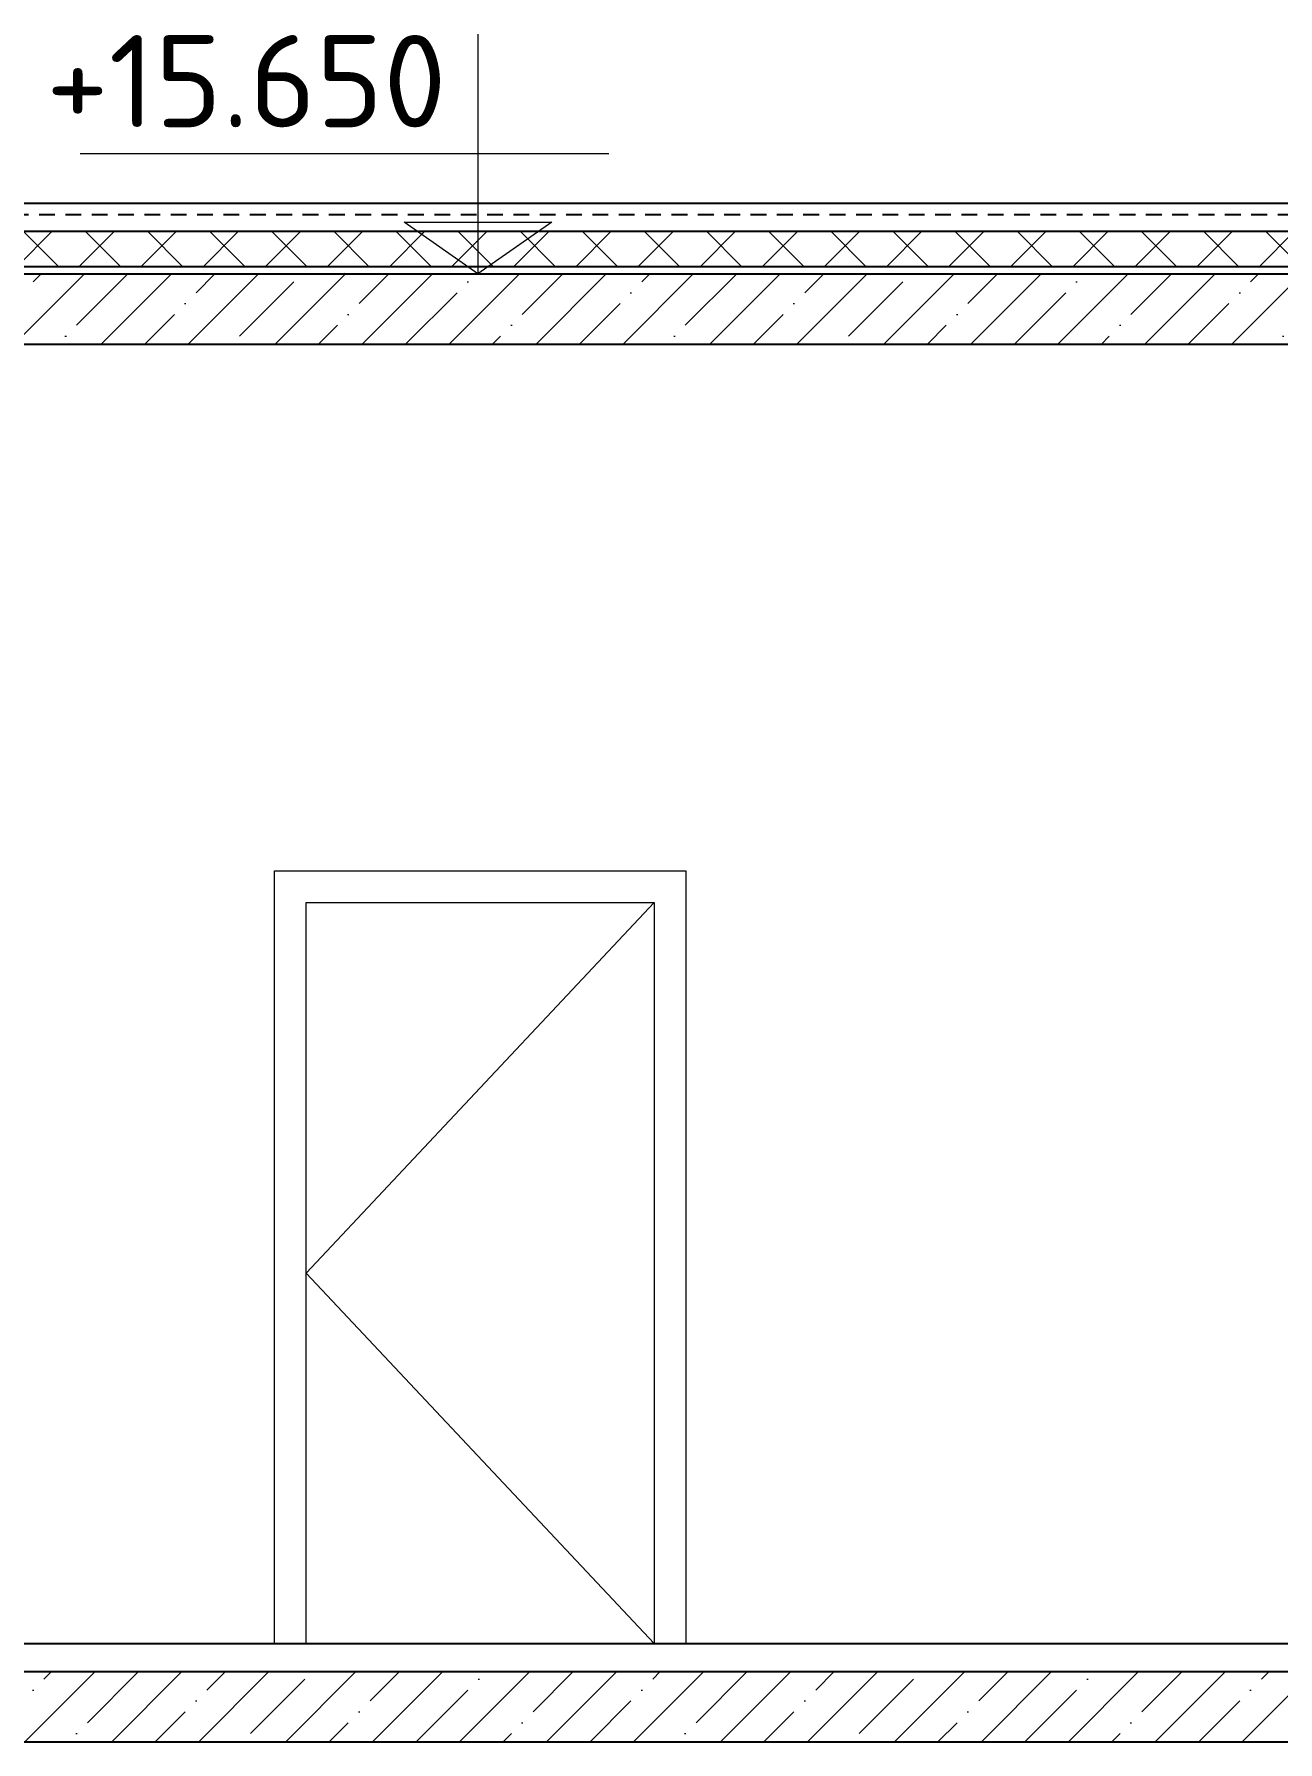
# Model space of a CAD drawing. Header units: millimetres. Extents: x -136099598 to 11807193, y 0 to 779331.
# Drawn here: x 770308 to 773848, y 300024 to 304885 of the extents above; entities that cross this region are included whole.
import ezdxf

# ---------------------------------------------------------------- set-up
doc = ezdxf.new("R2010")
doc.units = ezdxf.units.MM
doc.header["$MEASUREMENT"] = 0
doc.linetypes.add('ADSK_Невидимые', pattern=[5, 3, -2])
doc.layers.get('0').update_dxf_attribs({"color": 250, "lineweight": 9})
doc.layers.add('PDF _0', color=7, linetype='Continuous')
for name, color, linetype, lineweight in [('АР_Двери', 5, 'Continuous', 18), ('СТЕНЫ кирпич ЛИДЕР', 250, 'Continuous', 15), ('Штриховка', 7, 'Continuous', 5)]:
    doc.layers.add(name, color=color, linetype=linetype, lineweight=lineweight)
doc.styles.add('PDF ISOCPEUR', font='isocpeur.ttf')

# ---------------------------------------------------------------- blocks, each defined once
blk = doc.blocks.new('A$Cd8d14d9d')
at = {"ltscale": 150}
for p, q in [((0, 681.8), (0, 0)), ((-372.3, 340.9), (1132.1, 340.9)), ((-379.6, 0), (379.6, 0))]:
    blk.add_line(p, q, dxfattribs=at)
blk.add_lwpolyline([(0, 0), (210, 147), (-210, 147), (0, 0)], dxfattribs=at)

msp = doc.modelspace()

# ---------------------------------------------------------------- hatches: boundary and pattern name
at = {"ltscale": 100, "transparency": 33554687}
h = msp.add_hatch(dxfattribs=at)
h.set_pattern_fill('ANSI35', color=0, scale=700)
h.set_pattern_definition([(45, (79475.16, 49.16), (-123.743687, 123.743687), []), (45, (79598.9, 49.16), (-123.743687, 123.743687), [218.75, -43.75, 0, -43.75])])
h.paths.add_polyline_path([(777107.397, 304203.144), (777107.412, 304003.144), (763377.412, 304003.145), (763377.397, 304202.818)])
h = msp.add_hatch(dxfattribs=at)
h.set_pattern_fill('ANSI35', color=0, scale=700)
h.set_pattern_definition([(45, (79475.16, 6e-11), (-123.743687, 123.743687), []), (45, (79598.9, 6e-11), (-123.743687, 123.743687), [218.75, -43.75, 0, -43.75])])
h.paths.add_polyline_path([(763377.404, 300223.934), (763377.404, 300024.15), (777107.412, 300023.984), (777107.397, 300223.984)])
at = {"layer": 'Штриховка', "ltscale": 2, "transparency": 33554636}
h = msp.add_hatch(dxfattribs=at)
h.set_pattern_fill('ANSI37', color=256, scale=1000)
h.set_pattern_definition([(45, (79475.16, 50.44), (-88.388348, 88.388348), []), (135, (79475.16, 50.44), (-88.388348, -88.388348), [])])
h.paths.add_polyline_path([(777107.404, 304324.429), (777107.412, 304224.424), (763499.289, 304224.425), (763495.399, 304325.048)])

# ---------------------------------------------------------------- linework, layer by layer
at = {"layer": 'АР_Двери', "ltscale": 150, "elevation": 0.33}
for points in [[(772162.733, 300303.983), (770992.733, 300303.982), (770992.749, 302503.321), (772162.749, 302503.322)], [(772072.733, 300303.982), (771082.733, 300303.982), (771082.748, 302413.321), (772072.748, 302413.322)]]:
    msp.add_lwpolyline(points, close=True, dxfattribs=at)
msp.add_lwpolyline([(772072.748, 302413.322), (771082.756, 301358.652), (772072.764, 300303.982)], dxfattribs=at)
at = {"layer": 'СТЕНЫ кирпич ЛИДЕР', "lineweight": 25, "ltscale": 100}
for p, q in [((763497.344, 304403.986, -0.192), (777107.404, 304403.986)), ((763497.344, 304324.429, -0.126), (777107.404, 304324.429, 0.067)), ((763497.344, 304224.424, -0.019), (777107.404, 304224.424, 0.403)), ((763497.41, 304203.141, -0.403), (777107.404, 304203.141)), ((763497.41, 304003.141, -0.403), (777107.404, 304003.141)), ((763377.404, 300303.982, 0.094), (777107.404, 300303.982, 0.403)), ((763377.404, 300223.982, 0.094), (777107.404, 300223.982, 0.403)), ((763377.404, 300023.982, 0.094), (777107.404, 300023.982, 0.403))]:
    msp.add_line(p, q, dxfattribs=at)
at = {"layer": 'СТЕНЫ кирпич ЛИДЕР', "linetype": 'ADSK_Невидимые', "lineweight": 25, "ltscale": 15}
msp.add_line((763497.344, 304372.335, -0.299), (777107.404, 304372.335, -0.138), dxfattribs=at)

# ---------------------------------------------------------------- block references
at = {"layer": 'СТЕНЫ кирпич ЛИДЕР', "lineweight": 25, "ltscale": 100, "xscale": -1, "rotation": 359.9992924696829}
msp.add_blockref('A$Cd8d14d9d', (771571.438, 304203.574), dxfattribs=at)

# ---------------------------------------------------------------- texts
at = {"layer": 'PDF _0', "color": 1, "lineweight": 0, "insert": (771481.967, 304620.388, -0.296), "char_height": 262.4934, "attachment_point": 9, "style": 'PDF ISOCPEUR'}
msp.add_mtext('+15.650', dxfattribs=at)

doc.saveas('drawing.dxf')
